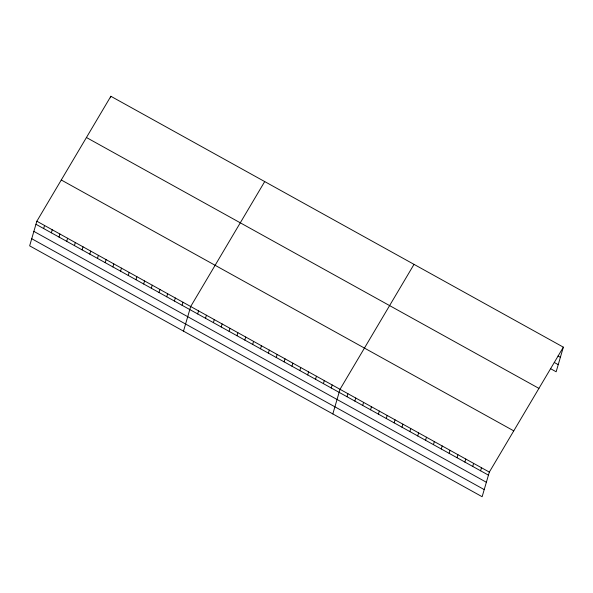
<?xml version="1.0" encoding="UTF-8"?>
<svg xmlns="http://www.w3.org/2000/svg" width="593" height="593" viewBox="0 0 593 593"><rect width="100%" height="100%" fill="white"/><g stroke="black" fill="none" stroke-linecap="round" stroke-linejoin="round"><path stroke-width="0.89" d="M36.848 221.226L29.65 245.843L482.139 496.719L489.336 472.095L563.35 347.157L110.861 96.281L36.848 221.226L489.336 472.095M43.652 228.535L44.542 225.488M51.346 232.797L52.236 229.75M59.033 237.067L59.93 234.02M66.727 241.329L67.617 238.282M110.417 97.801L110.861 96.281M74.421 245.591L75.311 242.544M82.116 249.861L83.005 246.814M89.802 254.123L90.699 251.076M97.497 258.385L98.386 255.338M105.191 262.655L106.08 259.608M112.885 266.917L113.774 263.87M120.572 271.186L121.469 268.14M128.266 275.449L129.155 272.402M135.96 279.711L136.85 276.664M143.654 283.98L144.544 280.934M151.341 288.242L152.238 285.196M159.035 292.505L159.925 289.458M166.729 296.774L167.619 293.728M174.424 301.036L175.313 297.99M182.11 305.299L183.007 302.252M183.496 331.146L190.694 306.522L264.708 181.577M197.662 313.927L198.559 310.88M205.526 318.278L206.416 315.231M213.384 322.636L214.273 319.59M221.241 326.995L222.13 323.948M229.098 331.354L229.995 328.307M236.963 335.712L237.852 332.666M244.82 340.071L245.71 337.024M252.677 344.422L253.567 341.375M260.535 348.78L261.431 345.734M268.399 353.139L269.289 350.092M276.256 357.497L277.146 354.451M284.114 361.856L285.003 358.809M291.971 366.215L292.86 363.168M299.836 370.566L300.725 367.519M307.693 374.924L308.582 371.878M315.55 379.283L316.44 376.236M323.407 383.641L324.297 380.595M331.272 388L332.162 384.953M332.821 413.929L340.019 389.312L414.025 264.367M346.987 396.71L347.876 393.663M354.844 401.068L355.733 398.022M362.701 405.427L363.598 402.38M370.566 409.785L371.455 406.739M378.423 414.144L379.312 411.097M386.28 418.495L387.17 415.448M394.137 422.853L395.034 419.807M402.002 427.212L402.892 424.165M409.859 431.571L410.749 428.524M417.717 435.929L418.606 432.883M425.574 440.288L426.471 437.241M433.439 444.639L434.328 441.592M441.296 448.997L442.185 445.951M449.153 453.356L450.043 450.309M457.01 457.714L457.907 454.668M464.875 462.073L465.764 459.026M472.732 466.432L473.622 463.385M480.589 470.783L481.479 467.736M563.35 347.157L556.152 371.774L550.645 368.727M558.02 356.015L560.378 357.32M554.299 362.479L558.235 364.658M86.437 137.509L538.926 388.385M61.272 179.99L513.76 430.866M35.958 224.273L488.447 475.141M33.875 231.389L486.364 482.265M31.733 238.727L484.222 489.603"/></g></svg>
